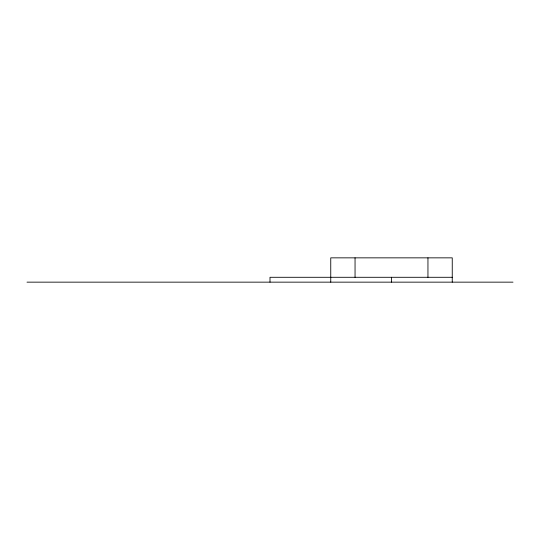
<?xml version="1.0" encoding="UTF-8"?>
<svg xmlns="http://www.w3.org/2000/svg" width="540" height="540" viewBox="0 0 540 540"><rect width="100%" height="100%" fill="white"/><g stroke="black" fill="none" stroke-linecap="round" stroke-linejoin="round"><path stroke-width="0.81" d="M452.25 277.29L270 277.29L270 282.15M27 282.15L513 282.15M452.25 282.15L452.25 257.85L330.75 257.85L330.75 282.15M427.95 257.85L427.95 277.29M391.5 277.29L391.5 282.15M355.05 257.85L355.05 277.29"/></g></svg>
